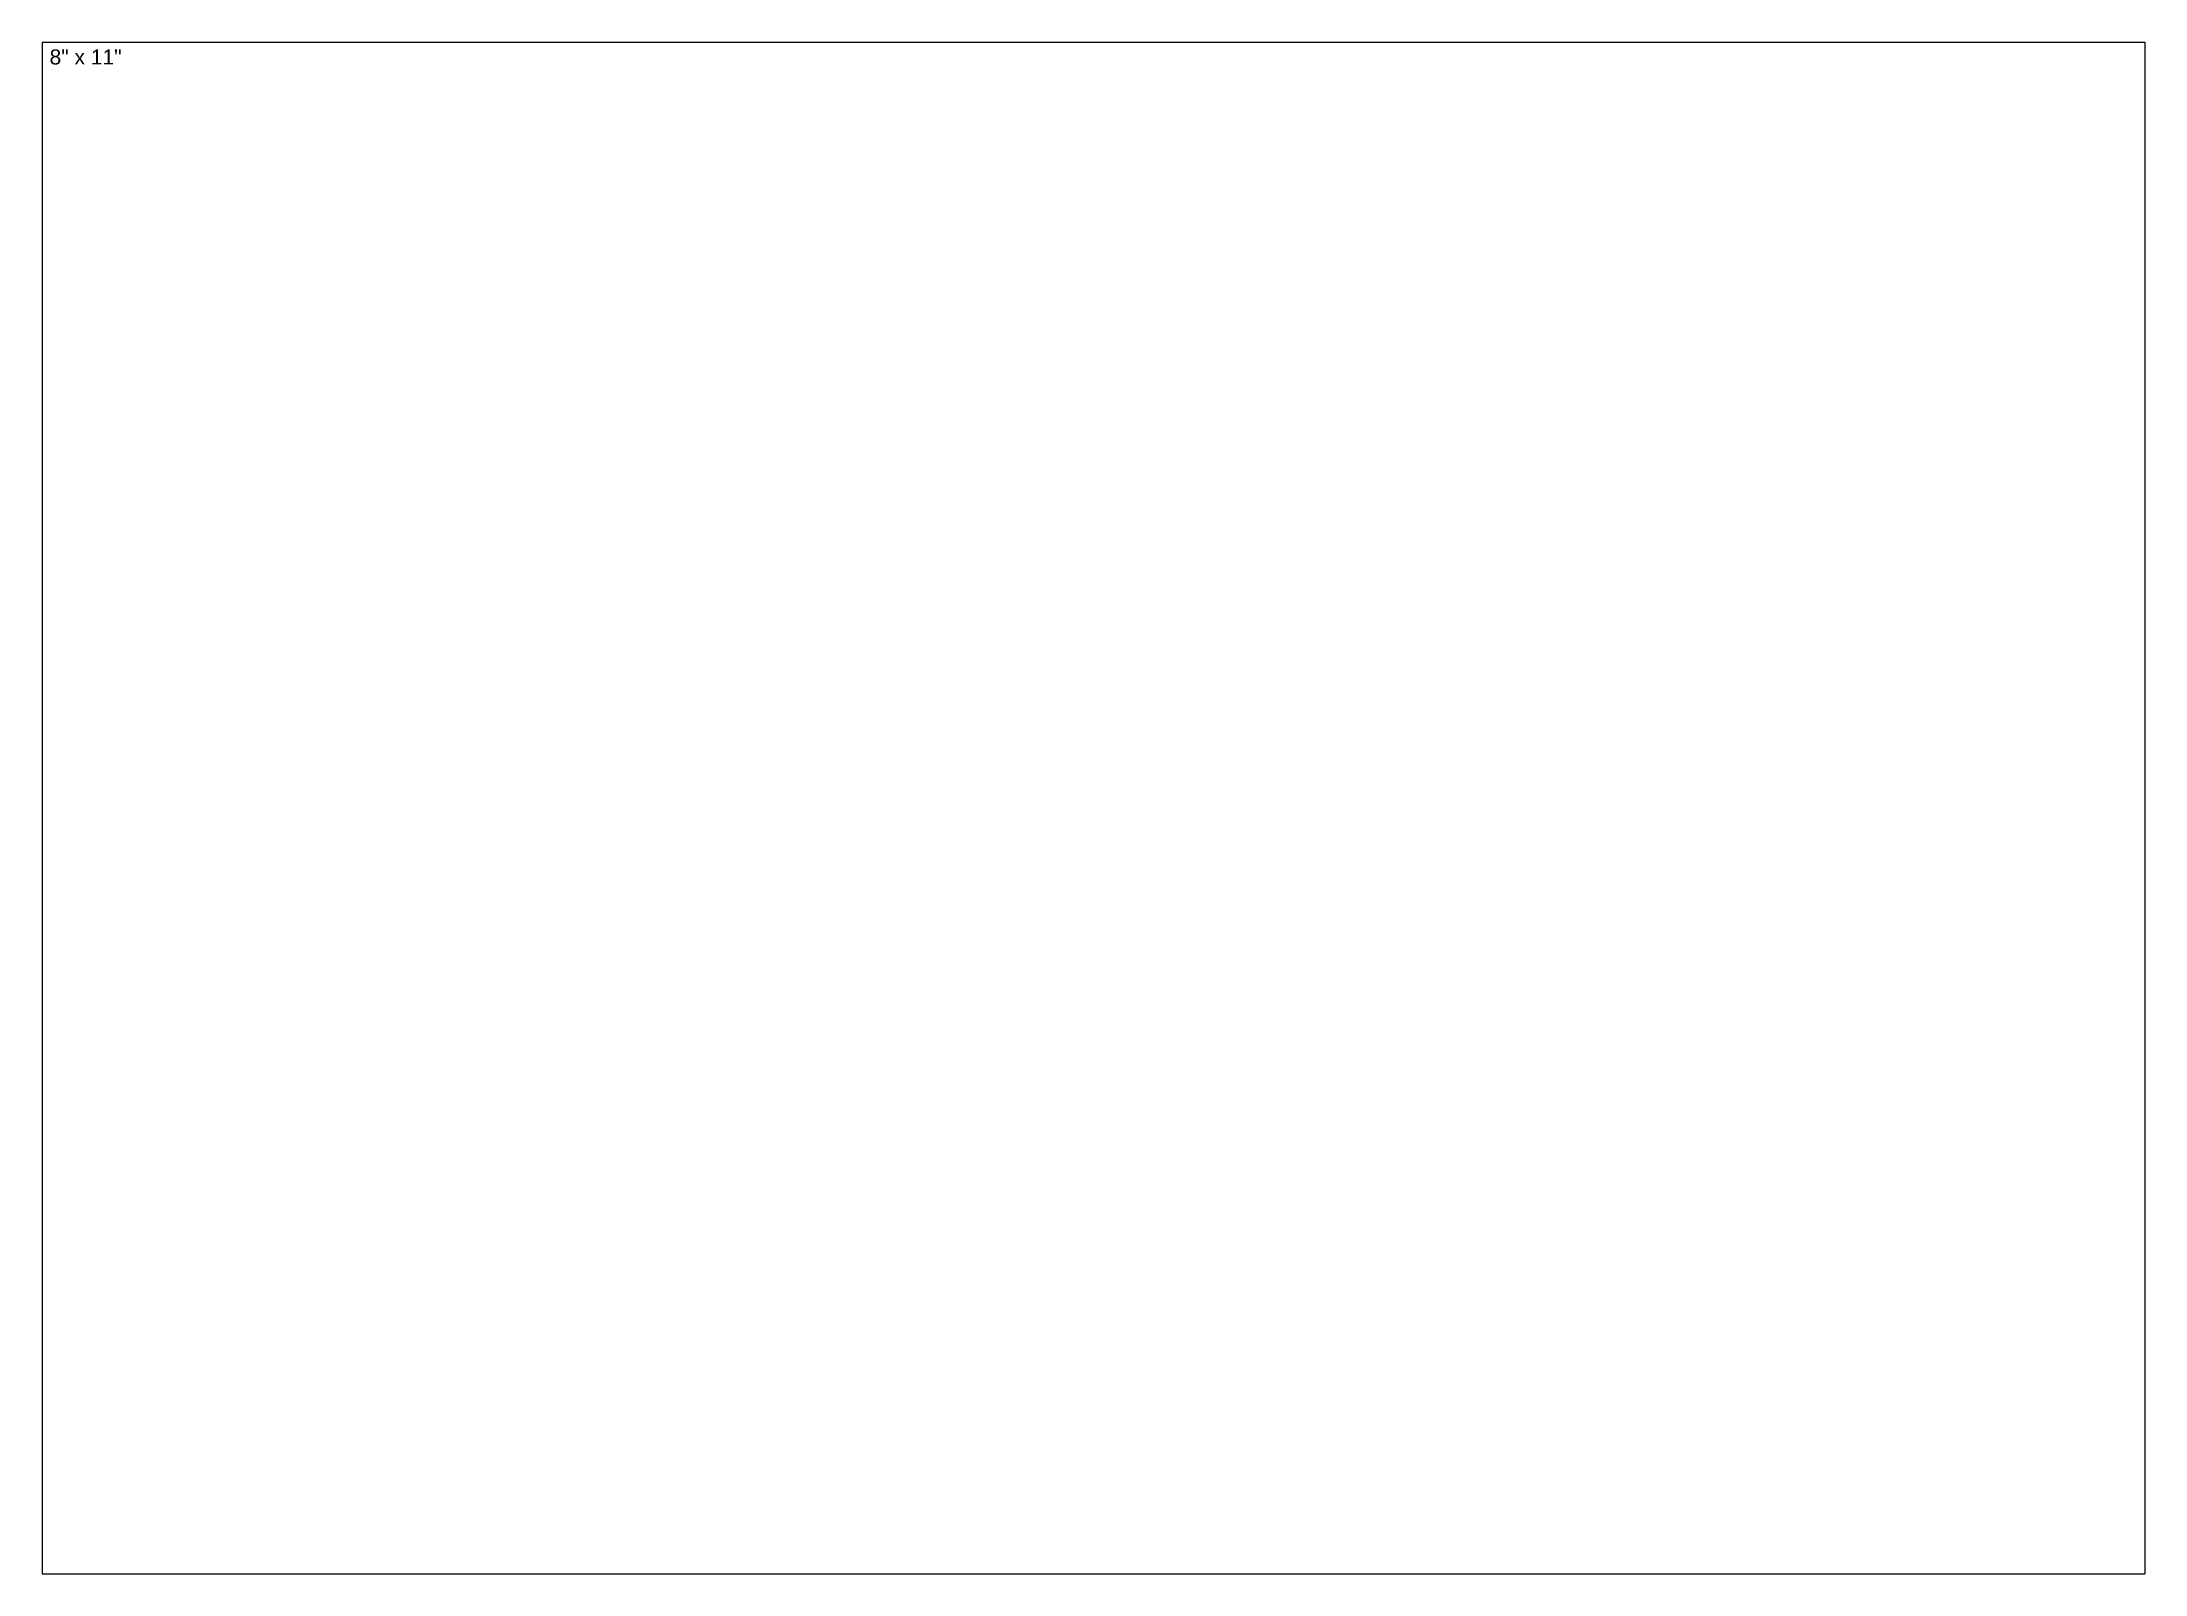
# Model space of a CAD drawing. Header units: millimetres. Extents: x -5 to 275, y -5 to 199.
import ezdxf

# ---------------------------------------------------------------- set-up
doc = ezdxf.new("R2010")
doc.units = ezdxf.units.MM
doc.layers.add('4. NP Layout & Text', color=3, linetype='Continuous', lineweight=13, true_color=0x00ff00)
doc.layers.add('5. NP Material Boundary', color=7, linetype='Continuous', lineweight=13)
doc.styles.add('textstyle28', font='')
doc.styles.get('textstyle28').set_extended_font_data('Times New Roman')

msp = doc.modelspace()

# ---------------------------------------------------------------- linework, layer by layer
at = {"layer": '5. NP Material Boundary'}
for p, q in [((-5, 199), (-5, -5)), ((-5, 199), (275, 199)), ((275, 199), (275, -5)), ((-5, -5), (275, -5))]:
    msp.add_line(p, q, dxfattribs=at)

# ---------------------------------------------------------------- texts
at = {"layer": '4. NP Layout & Text', "insert": (-4, 197), "char_height": 2, "attachment_point": 4, "style": 'textstyle28'}
msp.add_mtext('\\fArial|b0|i0|c0|p0;8" x 11"', dxfattribs=at)

doc.saveas('drawing.dxf')
